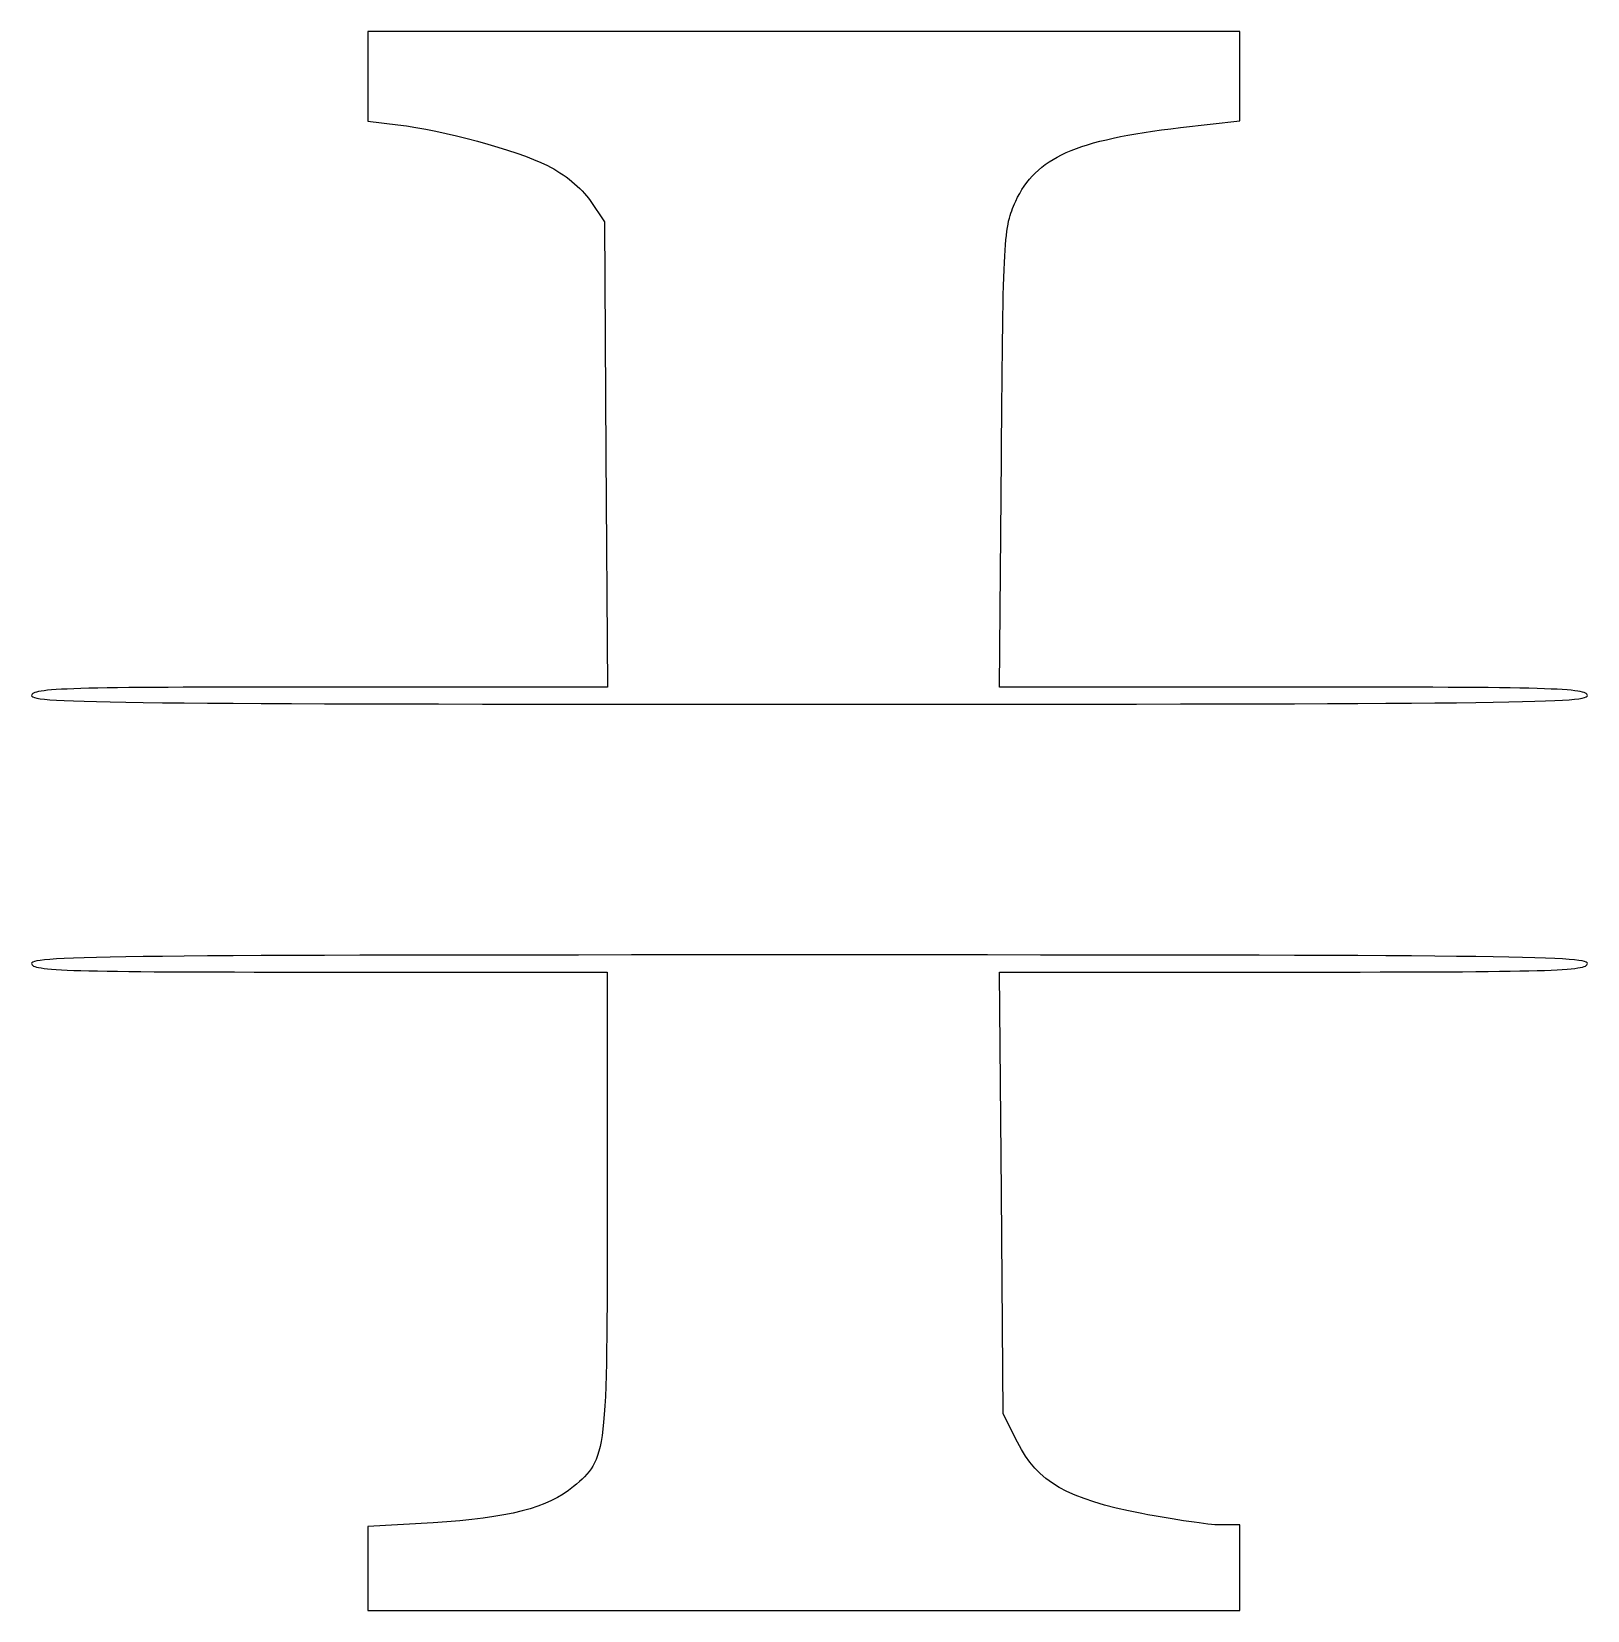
# Model space of a CAD drawing. Header units: centimetres. Extents: x -3.72 to 3.5, y -3.12 to 4.21.
import ezdxf

# ---------------------------------------------------------------- set-up
doc = ezdxf.new("R2010")
doc.units = ezdxf.units.CM
doc.header["$MEASUREMENT"] = 0
doc.layers.add('Layer 1', color=7, linetype='Continuous')

msp = doc.modelspace()

# ---------------------------------------------------------------- linework, layer by layer
at = {"layer": 'Layer 1'}
for points in [[(-3.72446, 1.12728), (-3.72446, 1.16203), (-3.55827, 1.16697), (-2.38746, 1.16697), (-2.38746, 1.16697), (-2.38746, 1.16697), (-1.05046, 1.16697), (-1.05046, 1.16697), (-1.05046, 1.16697), (-1.05046, 1.16697), (-1.05793, 2.24712), (-1.05793, 2.24712), (-1.05793, 2.24712), (-1.05793, 2.24712), (-1.0654, 3.32727), (-1.0654, 3.32727), (-1.0654, 3.32727), (-1.0654, 3.32727), (-1.13155, 3.42523), (-1.13155, 3.42523), (-1.13155, 3.42523), (-1.17103, 3.48369), (-1.25103, 3.54941), (-1.32999, 3.58823), (-1.32999, 3.58823), (-1.47851, 3.66125), (-1.81363, 3.75252), (-2.02407, 3.77725), (-2.02407, 3.77725), (-2.02407, 3.77725), (-2.16343, 3.79363), (-2.16343, 3.79363), (-2.16343, 3.79363), (-2.16343, 3.79363), (-2.16343, 4.00165), (-2.16343, 4.00165), (-2.16343, 4.00165), (-2.16343, 4.00165), (-2.16343, 4.20967), (-2.16343, 4.20967), (-2.16343, 4.20967), (-2.16343, 4.20967), (-0.13937, 4.20967), (-0.13937, 4.20967), (-0.13937, 4.20967), (-0.13937, 4.20967), (1.88469, 4.20967), (1.88469, 4.20967), (1.88469, 4.20967), (1.88469, 4.20967), (1.88469, 4.00277), (1.88469, 4.00277), (1.88469, 4.00277), (1.88469, 4.00277), (1.88469, 3.79587), (1.88469, 3.79587), (1.88469, 3.79587), (1.88469, 3.79587), (1.60884, 3.7638), (1.60884, 3.7638), (1.60884, 3.7638), (1.12221, 3.70723), (0.93822, 3.62493), (0.8444, 3.42183), (0.8444, 3.42183), (0.7886, 3.30103), (0.78639, 3.26132), (0.77819, 2.23191), (0.77819, 2.23191), (0.77819, 2.23191), (0.76971, 1.16696), (0.76971, 1.16696), (0.76971, 1.16696), (0.76971, 1.16696), (2.13418, 1.16696), (2.13418, 1.16696), (2.13418, 1.16696), (3.3294, 1.16696), (3.49865, 1.16204), (3.49865, 1.12727), (3.49865, 1.12727), (3.49865, 1.09219), (3.07973, 1.08758), (-0.11291, 1.08758), (-0.11291, 1.08758), (-3.30555, 1.08758), (-3.72447, 1.09218), (-3.72447, 1.12727), (-3.72447, 1.12727), (-3.72447, 1.12727), (-3.72446, 1.12728), (-3.72446, 1.12728)], [(-2.16342, -2.92473), (-2.16342, -2.92473), (-2.16342, -2.73018), (-2.16342, -2.73018), (-2.16342, -2.73018), (-2.16342, -2.73018), (-1.86061, -2.71208), (-1.86061, -2.71208), (-1.86061, -2.71208), (-1.51002, -2.69112), (-1.327, -2.64405), (-1.20857, -2.54441), (-1.20857, -2.54441), (-1.0534, -2.41385), (-1.05216, -2.4034), (-1.05216, -1.22837), (-1.05216, -1.22837), (-1.05216, -1.22837), (-1.05216, -0.15596), (-1.05216, -0.15596), (-1.05216, -0.15596), (-1.05216, -0.15596), (-2.38831, -0.15596), (-2.38831, -0.15596), (-2.38831, -0.15596), (-3.55836, -0.15596), (-3.72446, -0.15103), (-3.72446, -0.11627), (-3.72446, -0.11627), (-3.72446, -0.08119), (-3.30554, -0.07658), (-0.1129, -0.07658), (-0.1129, -0.07658), (3.07974, -0.07658), (3.49866, -0.08118), (3.49866, -0.11627), (3.49866, -0.11627), (3.49866, -0.15103), (3.32941, -0.15596), (2.13413, -0.15596), (2.13413, -0.15596), (2.13413, -0.15596), (0.7696, -0.15596), (0.7696, -0.15596), (0.7696, -0.15596), (0.7696, -0.15596), (0.77814, -1.18122), (0.77814, -1.18122), (0.77814, -1.18122), (0.77814, -1.18122), (0.78668, -2.20648), (0.78668, -2.20648), (0.78668, -2.20648), (0.78668, -2.20648), (0.85283, -2.33863), (0.85283, -2.33863), (0.85283, -2.33863), (0.94478, -2.52234), (1.08543, -2.60302), (1.43028, -2.66987), (1.43028, -2.66987), (1.57938, -2.69877), (1.74262, -2.72242), (1.79303, -2.72242), (1.79303, -2.72242), (1.79303, -2.72242), (1.8847, -2.72242), (1.8847, -2.72242), (1.8847, -2.72242), (1.8847, -2.72242), (1.8847, -2.92086), (1.8847, -2.92086), (1.8847, -2.92086), (1.8847, -2.92086), (1.8847, -3.1193), (1.8847, -3.1193), (1.8847, -3.1193), (1.8847, -3.1193), (-0.13936, -3.1193), (-0.13936, -3.1193), (-0.13936, -3.1193), (-0.13936, -3.1193), (-2.16342, -3.1193), (-2.16342, -3.1193), (-2.16342, -3.1193), (-2.16342, -3.1193), (-2.16342, -2.92475), (-2.16342, -2.92475), (-2.16342, -2.92475), (-2.16342, -2.92475), (-2.16342, -2.92473), (-2.16342, -2.92473)]]:
    msp.add_open_spline(points, degree=3, knots=[0, 0, 0, 0, 0.0416667, 0.0416667, 0.0416667, 0.0416667, 0.0833333, 0.0833333, 0.0833333, 0.0833333, 0.125, 0.125, 0.125, 0.125, 0.1666667, 0.1666667, 0.1666667, 0.1666667, 0.2083333, 0.2083333, 0.2083333, 0.2083333, 0.25, 0.25, 0.25, 0.25, 0.2916667, 0.2916667, 0.2916667, 0.2916667, 0.3333333, 0.3333333, 0.3333333, 0.3333333, 0.375, 0.375, 0.375, 0.375, 0.4166667, 0.4166667, 0.4166667, 0.4166667, 0.4583333, 0.4583333, 0.4583333, 0.4583333, 0.5, 0.5, 0.5, 0.5, 0.5416667, 0.5416667, 0.5416667, 0.5416667, 0.5833333, 0.5833333, 0.5833333, 0.5833333, 0.625, 0.625, 0.625, 0.625, 0.6666667, 0.6666667, 0.6666667, 0.6666667, 0.7083333, 0.7083333, 0.7083333, 0.7083333, 0.75, 0.75, 0.75, 0.75, 0.7916667, 0.7916667, 0.7916667, 0.7916667, 0.8333333, 0.8333333, 0.8333333, 0.8333333, 0.875, 0.875, 0.875, 0.875, 0.9166667, 0.9166667, 0.9166667, 0.9166667, 1, 1, 1, 1], dxfattribs=at)

doc.saveas('drawing.dxf')
